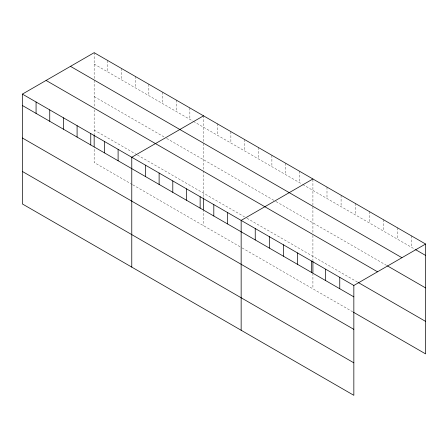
<?xml version="1.0" encoding="UTF-8"?>
<svg xmlns="http://www.w3.org/2000/svg" width="448" height="448" viewBox="0 0 448 448"><rect width="100%" height="100%" fill="white"/><g stroke="black" fill="none" stroke-linecap="round" stroke-linejoin="round"><path stroke-width="0.34" stroke-dasharray="2.24 1.68" d="M203.532 141.439L203.532 115.825M312.911 205.262L312.911 178.976M94.158 64.075L192.836 121.05M193.43 121.391L302.21 184.195M302.803 184.537L415.033 249.334M94.158 96.566L164.298 137.066M166.678 138.438L275.458 201.242M276.052 201.583L386.865 265.558M94.158 130.043L136.959 154.756M137.553 155.098L244.552 216.871M246.926 218.243L357.515 282.094M132.199 184.498L94.158 162.534L94.158 146.289M132.798 184.845L241.578 247.649M242.172 247.99L352.822 311.875M411.516 235.9L411.516 247.302M397.426 227.769L397.426 239.17M383.342 219.638L383.342 231.034M369.253 211.506L369.253 222.902M355.169 203.37L355.169 214.771M341.085 195.238L341.085 206.64M326.995 187.107L326.995 198.503M312.911 206.618L312.911 232.63M312.911 235.418L312.911 260.4M312.911 273.263L312.911 288.831M299.236 171.08L299.236 182.482M285.566 163.19L285.566 174.586M271.891 155.294L271.891 166.69M258.222 147.398L258.222 158.799M244.552 139.507L244.552 150.903M230.877 131.611L230.877 143.013M217.207 123.721L217.207 135.117M203.532 143.472L203.532 170.178M203.532 170.873L203.532 197.932M203.532 209.44L203.532 225.686M189.862 107.934L189.862 119.33M176.187 100.038L176.187 111.44M162.518 92.148L162.518 103.544M148.848 84.252L148.848 95.654M135.173 76.362L135.173 87.758M121.503 68.466L121.503 79.867M107.828 60.57L107.828 71.971M94.158 52.679L94.158 78.971M94.158 80.321L94.158 107.027M94.158 109.822L94.158 134.103"/><path stroke-width="0.67" d="M22.4 94.108L353.842 285.466L353.842 395.321L22.4 203.963L22.4 94.108L94.158 52.679L425.6 244.037L425.6 353.892L353.41 312.211M203.532 115.825L131.774 157.254L131.774 267.114M312.911 178.976L241.153 220.405L241.153 330.26M353.842 285.466L425.6 244.037M415.621 249.676L425.6 255.433M70.476 66.349L401.918 257.706M387.447 265.899L425.6 287.924M46.082 80.438L377.524 271.79M358.103 282.43L425.6 321.401M22.4 105.504L353.842 296.862M22.4 137.995L353.842 329.353M22.4 171.472L353.842 362.83M339.758 277.329L339.758 288.73M325.668 269.198L325.668 280.599M312.911 261.078L312.911 272.586M311.584 261.066L311.584 272.462M297.494 252.935L297.494 264.331M283.41 244.798L283.41 256.2M269.326 236.667L269.326 248.069M255.237 228.536L255.237 239.932M227.478 212.509L227.478 223.91M213.808 204.618L213.808 216.014M203.532 197.932L203.532 209.44M200.138 196.722L200.138 208.124M186.463 188.832L186.463 200.228M172.794 180.936L172.794 192.332M159.118 173.04L159.118 184.442M145.449 165.15L145.449 176.546M118.104 149.363L118.104 160.759M104.434 141.467L104.434 152.869M94.158 134.781L94.158 146.289M90.759 133.577L90.759 144.973M77.09 125.681L77.09 137.082M63.414 117.79L63.414 129.186M49.745 109.894L49.745 121.296M36.07 102.004L36.07 113.4"/></g></svg>
